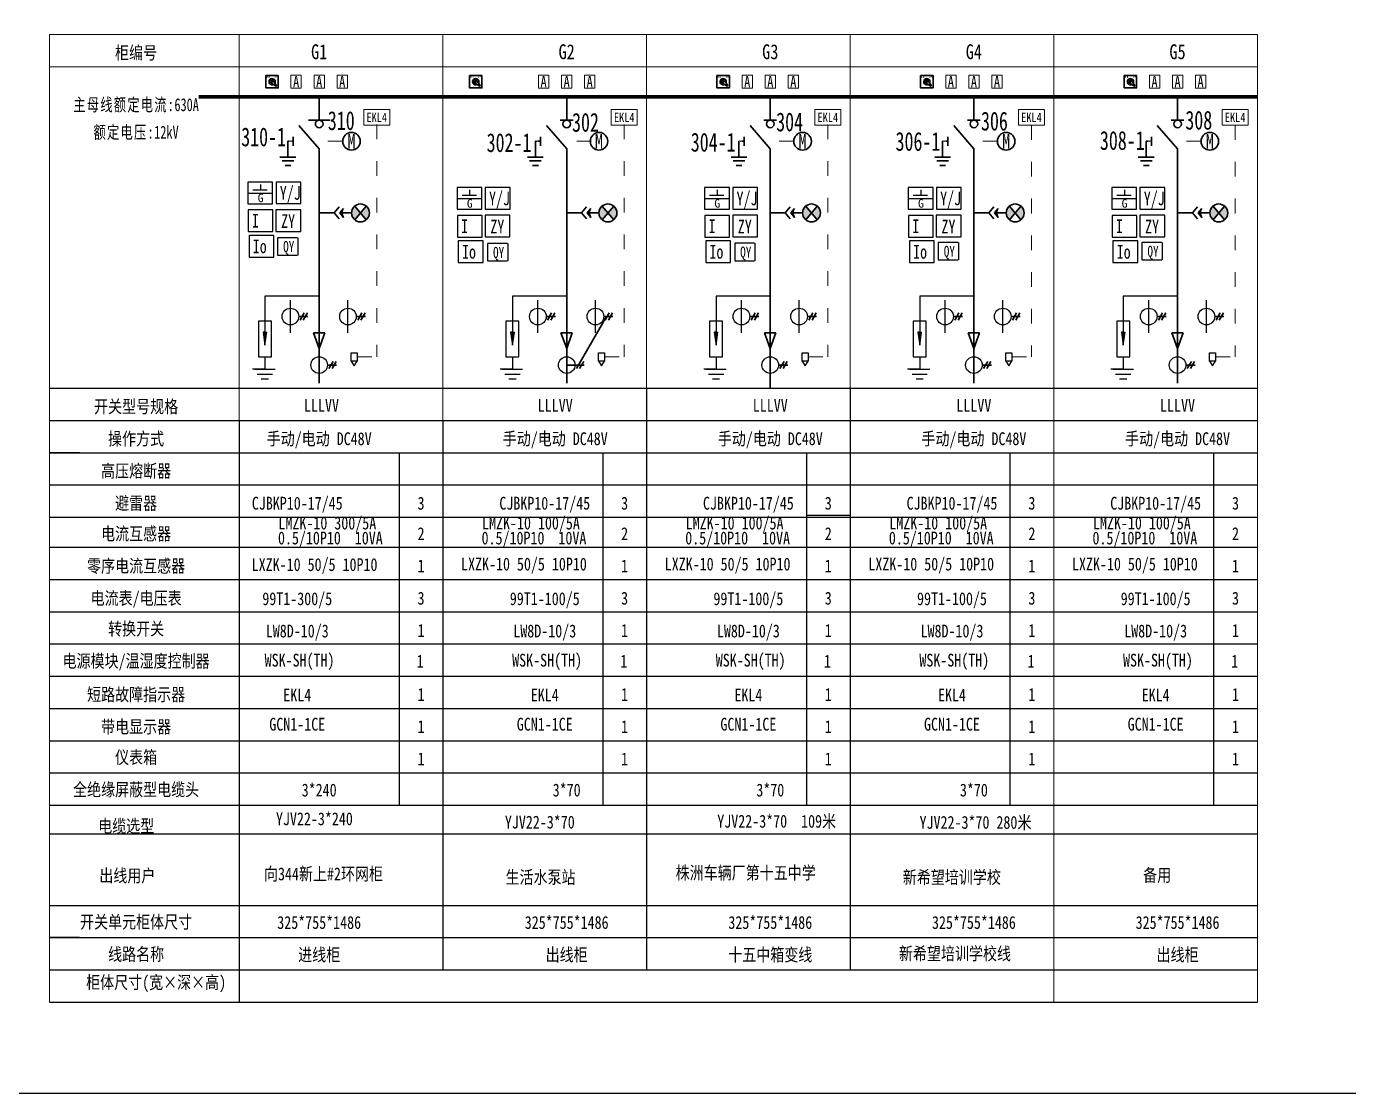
# Model space of a CAD drawing. Extents: x 613 to 1935, y 525 to 1195.
# Drawn here: x 868.9 to 1119.9, y 524.7 to 727.2 of the extents above; entities that cross this region are included whole.
import ezdxf
from ezdxf.enums import TextEntityAlignment as Align

# ---------------------------------------------------------------- set-up
doc = ezdxf.new("R2010")
doc.units = 0
doc.header["$LTSCALE"] = 0.774411
doc.linetypes.add('ACAD_ISO03W100', pattern=[30, 12, -18])
doc.linetypes.add('HIDDEN', pattern=[0.375, 0.25, -0.125])
doc.layers.get('0').update_dxf_attribs({"linetype": 'CONTINUOUS'})
doc.layers.add('1', color=7, linetype='CONTINUOUS')
doc.layers.add('TEXT', color=3, linetype='CONTINUOUS')
for name, color, linetype, lineweight in [('粗实线', 7, 'CONTINUOUS', 30), ('细实线', 5, 'CONTINUOUS', 15), ('细室线', 4, 'CONTINUOUS', 9), ('虚线', 3, 'ACAD_ISO03W100', 15)]:
    doc.layers.add(name, color=color, linetype=linetype, lineweight=lineweight)
doc.styles.add('DXFS', font='', dxfattribs={"width": 0.7})
doc.styles.add('HZ', font='')
doc.styles.add('宋体', font='')
doc.styles.get('DXFS').set_extended_font_data('FangSong_GB2312')
doc.styles.get('HZ').set_extended_font_data('SimSun')
doc.styles.get('宋体').set_extended_font_data('SimSun')

# ---------------------------------------------------------------- blocks, each defined once
blk = doc.blocks.new('转换开关')
at = {"layer": '粗实线', "color": 0, "lineweight": 35}
for p, q in [((811728.1, -21639.8), (811744.9, -21665.3)), ((811715.2, -21652.7), (811740.9, -21669.7))]:
    blk.add_line(p, q, dxfattribs=at)
at = {"layer": '粗实线'}
blk.add_lwpolyline([(811687.3, -21611.9), (811756, -21611.9), (811756, -21680.6), (811687.3, -21680.6)], close=True, dxfattribs=at)
at = {"layer": '粗实线', "color": 0, "lineweight": 35}
blk.add_circle((811721.7, -21646.3), 2.53, dxfattribs=at)
for centre, radius, start, end in [((811721.7, -21646.3), 17.3, 334.48905, 295.40185), ((811721.7, -21646.3), 9.12, 21.78783, 248.01793), ((811743, -21667.6), 2.99, 223.98789, 49.96525)]:
    blk.add_arc(centre, radius, start, end, dxfattribs=at)
at = {"layer": '粗实线', "style": '宋体', "width": 0.8}
for s, p in [('就地', (811699, -21624.7)), ('远方', (811744.3, -21624.7))]:
    blk.add_text(s, height=8.26, dxfattribs=at).set_placement(p, align=Align.CENTER)
blk = doc.blocks.new('接地刀')
at = {"layer": '粗实线', "color": 0}
for p, q in [((15520.7, 53827.3), (15520.7, 53739.4)), ((15476.6, 53739.4), (15564.8, 53739.4)), ((15487.9, 53718.6), (15553.5, 53718.6)), ((15504.4, 53693.8), (15537.2, 53693.8))]:
    blk.add_line(p, q, dxfattribs=at)
at = {"layer": '粗实线', "color": 0, "linetype": 'HIDDEN'}
blk.add_line((15520.7, 53827.3), (15549.2, 53827.3), dxfattribs=at)
at = {"layer": '粗实线'}
blk.add_line((15549.2, 53852.9), (15549.2, 53801.7), dxfattribs=at)
blk = doc.blocks.new('带电显示器')
at = {"layer": '粗实线', "lineweight": -3}
blk.add_hatch(color=256, dxfattribs=at).paths.add_polyline_path([(15819.9, 53429.7), (15829.4, 53454.5), (15808.6, 53429.7), (15829.4, 53404.8)])
at = {"layer": '粗实线'}
h = blk.add_hatch(color=256, dxfattribs=at)
h.paths.add_polyline_path([(15955.4, 53467.6, -0.220516), (15972.9, 53429.7, -0.220516), (15955.4, 53391.7), (15923.2, 53429.7)])
h.paths.add_polyline_path([(15891.1, 53391.7, -0.220516), (15873.5, 53429.7, -0.220516), (15891.1, 53467.6), (15923.2, 53429.7)])
for p, q in [((15694.2, 53429.7), (15776.4, 53429.7)), ((15776.4, 53429.7), (15804.3, 53462.9)), ((15776.4, 53429.7), (15804.3, 53396.4)), ((15808.6, 53429.7), (15829.4, 53454.5)), ((15808.6, 53429.7), (15829.4, 53404.8)), ((15808.6, 53429.7), (15876.2, 53429.7)), ((15955.4, 53391.7), (15891.1, 53467.6)), ((15955.4, 53467.6), (15891.1, 53391.7))]:
    blk.add_line(p, q, dxfattribs=at)
at = {"layer": '粗实线', "lineweight": -3}
for p, q in [((15808.6, 53429.7), (15816.2, 53429.7)), ((15819.9, 53429.7), (15829.4, 53454.5)), ((15819.9, 53429.7), (15829.4, 53404.8))]:
    blk.add_line(p, q, dxfattribs=at)
at = {"layer": '粗实线'}
blk.add_circle((15923.2, 53429.7), 49.7, dxfattribs=at)

msp = doc.modelspace()

# ---------------------------------------------------------------- hatches: boundary and pattern name
at = {"layer": 'TEXT'}
for points in [[(914.17, 666.7), (913.8, 669.14), (914.17, 669.14), (914.53, 669.14)], [(961.14, 666.7), (960.77, 669.14), (961.14, 669.14), (961.51, 669.14)], [(999.79, 666.7), (999.42, 669.14), (999.79, 669.14), (1000.16, 669.14)], [(1038.45, 666.7), (1038.08, 669.14), (1038.45, 669.14), (1038.82, 669.14)], [(1077.1, 666.7), (1076.73, 669.14), (1077.1, 669.14), (1077.47, 669.14)]]:
    msp.add_hatch(color=0, dxfattribs=at).paths.add_polyline_path(points)

# ---------------------------------------------------------------- linework, layer by layer
at = {"color": 0}
for p, q in [((915.63, 697.65), (910.92, 697.65)), ((910.92, 697.65), (910.92, 693.55)), ((915.63, 695.49), (910.92, 695.49)), ((911.87, 696.19), (914.6, 696.19)), ((913.3, 697.22), (913.3, 696.19)), ((915.63, 693.55), (915.63, 697.65)), ((916.27, 697.66), (916.27, 693.56)), ((920.98, 697.66), (916.27, 697.66)), ((920.98, 693.56), (920.98, 697.66)), ((955.35, 696.61), (950.64, 696.61)), ((950.64, 696.61), (950.64, 692.51)), ((953.02, 696.18), (953.02, 695.15)), ((955.35, 692.51), (955.35, 696.61)), ((955.99, 696.62), (955.99, 692.52)), ((960.7, 696.62), (955.99, 696.62)), ((960.7, 692.52), (960.7, 696.62)), ((1002.32, 696.61), (997.61, 696.61)), ((997.61, 696.61), (997.61, 692.51)), ((999.99, 696.18), (999.99, 695.15)), ((1002.32, 692.51), (1002.32, 696.61)), ((1002.96, 696.62), (1002.96, 692.52)), ((1007.67, 696.62), (1002.96, 696.62)), ((1007.67, 692.52), (1007.67, 696.62)), ((1040.98, 696.61), (1036.27, 696.61)), ((1036.27, 696.61), (1036.27, 692.51)), ((1038.64, 696.18), (1038.64, 695.15)), ((1040.98, 692.51), (1040.98, 696.61)), ((1041.62, 696.62), (1041.62, 692.52)), ((1046.33, 696.62), (1041.62, 696.62)), ((1046.33, 692.52), (1046.33, 696.62)), ((1079.63, 696.61), (1074.92, 696.61)), ((1074.92, 696.61), (1074.92, 692.51)), ((1077.3, 696.18), (1077.3, 695.15)), ((1079.63, 692.51), (1079.63, 696.61)), ((1080.27, 696.62), (1080.27, 692.52)), ((1084.98, 696.62), (1080.27, 696.62)), ((1084.98, 692.52), (1084.98, 696.62)), ((910.92, 693.55), (915.63, 693.55)), ((916.27, 693.56), (920.98, 693.56)), ((955.35, 694.45), (950.64, 694.45)), ((951.59, 695.15), (954.31, 695.15)), ((1002.32, 694.45), (997.61, 694.45)), ((998.56, 695.15), (1001.29, 695.15)), ((1040.98, 694.45), (1036.27, 694.45)), ((1037.22, 695.15), (1039.94, 695.15)), ((1079.63, 694.45), (1074.92, 694.45)), ((1075.87, 695.15), (1078.6, 695.15)), ((910.98, 692.38), (910.98, 688.27)), ((915.69, 692.38), (910.98, 692.38)), ((915.69, 688.27), (915.69, 692.38)), ((916.26, 692.41), (916.26, 688.3)), ((920.97, 692.41), (916.26, 692.41)), ((920.97, 688.3), (920.97, 692.41)), ((950.64, 692.51), (955.35, 692.51)), ((950.7, 691.34), (950.7, 687.23)), ((955.41, 691.34), (950.7, 691.34)), ((955.41, 687.23), (955.41, 691.34)), ((955.97, 691.37), (955.97, 687.26)), ((960.68, 691.37), (955.97, 691.37)), ((955.99, 692.52), (960.7, 692.52)), ((960.68, 687.26), (960.68, 691.37)), ((997.61, 692.51), (1002.32, 692.51)), ((997.67, 691.34), (997.67, 687.23)), ((1002.38, 691.34), (997.67, 691.34)), ((1002.38, 687.23), (1002.38, 691.34)), ((1002.95, 691.37), (1002.95, 687.26)), ((1007.66, 691.37), (1002.95, 691.37)), ((1002.96, 692.52), (1007.67, 692.52)), ((1007.66, 687.26), (1007.66, 691.37)), ((1036.27, 692.51), (1040.98, 692.51)), ((1036.32, 691.34), (1036.32, 687.23)), ((1041.03, 691.34), (1036.32, 691.34)), ((1041.03, 687.23), (1041.03, 691.34)), ((1041.6, 691.37), (1041.6, 687.26)), ((1046.31, 691.37), (1041.6, 691.37)), ((1041.62, 692.52), (1046.33, 692.52)), ((1046.31, 687.26), (1046.31, 691.37)), ((1074.92, 692.51), (1079.63, 692.51)), ((1074.98, 691.34), (1074.98, 687.23)), ((1079.69, 691.34), (1074.98, 691.34)), ((1079.69, 687.23), (1079.69, 691.34)), ((1080.26, 691.37), (1080.26, 687.26)), ((1084.97, 691.37), (1080.26, 691.37)), ((1080.27, 692.52), (1084.98, 692.52)), ((1084.97, 687.26), (1084.97, 691.37)), ((910.98, 688.27), (915.69, 688.27)), ((916.26, 688.3), (920.97, 688.3)), ((911.15, 687.52), (911.15, 683.42)), ((915.86, 687.52), (911.15, 687.52)), ((915.86, 683.42), (915.86, 687.52)), ((920.35, 687.08), (916.57, 687.08)), ((920.35, 687.08), (916.57, 687.08)), ((916.57, 687.08), (916.57, 683.79)), ((920.4, 687.08), (920.4, 683.79)), ((920.4, 687.08), (920.4, 683.79)), ((950.7, 687.23), (955.41, 687.23)), ((950.86, 686.49), (950.86, 682.38)), ((955.57, 686.49), (950.86, 686.49)), ((955.57, 682.38), (955.57, 686.49)), ((955.97, 687.26), (960.68, 687.26)), ((960.2, 685.97), (956.42, 685.97)), ((960.2, 685.97), (956.42, 685.97)), ((956.42, 685.97), (956.42, 682.68)), ((960.25, 685.97), (960.25, 682.68)), ((960.25, 685.97), (960.25, 682.68)), ((997.67, 687.23), (1002.38, 687.23)), ((997.84, 686.49), (997.84, 682.38)), ((1002.55, 686.49), (997.84, 686.49)), ((1002.55, 682.38), (1002.55, 686.49)), ((1002.95, 687.26), (1007.66, 687.26)), ((1007.11, 686.04), (1003.33, 686.04)), ((1007.11, 686.04), (1003.33, 686.04)), ((1003.33, 686.04), (1003.33, 682.74)), ((1007.16, 686.04), (1007.16, 682.74)), ((1007.16, 686.04), (1007.16, 682.74)), ((1036.32, 687.23), (1041.03, 687.23)), ((1036.49, 686.49), (1036.49, 682.38)), ((1041.2, 686.49), (1036.49, 686.49)), ((1041.2, 682.38), (1041.2, 686.49)), ((1041.6, 687.26), (1046.31, 687.26)), ((1045.76, 686.17), (1041.98, 686.17)), ((1045.76, 686.17), (1041.98, 686.17)), ((1041.98, 686.17), (1041.98, 682.88)), ((1045.81, 686.17), (1045.81, 682.88)), ((1045.81, 686.17), (1045.81, 682.88)), ((1074.98, 687.23), (1079.69, 687.23)), ((1075.14, 686.49), (1075.14, 682.38)), ((1079.85, 686.49), (1075.14, 686.49)), ((1079.85, 682.38), (1079.85, 686.49)), ((1080.26, 687.26), (1084.97, 687.26)), ((1084.41, 686.17), (1080.64, 686.17)), ((1084.41, 686.17), (1080.64, 686.17)), ((1080.64, 686.17), (1080.64, 682.88)), ((1084.46, 686.17), (1084.46, 682.88)), ((1084.46, 686.17), (1084.46, 682.88)), ((911.15, 683.42), (915.86, 683.42)), ((916.57, 683.79), (920.35, 683.79)), ((916.57, 683.79), (920.35, 683.79)), ((956.42, 682.68), (960.2, 682.68)), ((956.42, 682.68), (960.2, 682.68)), ((1003.33, 682.74), (1007.11, 682.74)), ((1003.33, 682.74), (1007.11, 682.74)), ((1041.98, 682.88), (1045.76, 682.88)), ((1041.98, 682.88), (1045.76, 682.88)), ((1080.64, 682.88), (1084.41, 682.88)), ((1080.64, 682.88), (1084.41, 682.88)), ((950.86, 682.38), (955.57, 682.38)), ((997.84, 682.38), (1002.55, 682.38)), ((1036.49, 682.38), (1041.2, 682.38)), ((1075.14, 682.38), (1079.85, 682.38)), ((912.71, 661.17), (915.62, 661.17)), ((913.47, 660.3), (914.86, 660.3)), ((959.69, 661.17), (962.59, 661.17)), ((960.45, 660.3), (961.83, 660.3)), ((998.34, 661.17), (1001.25, 661.17)), ((999.1, 660.3), (1000.48, 660.3)), ((1037, 661.17), (1039.9, 661.17)), ((1037.76, 660.3), (1039.14, 660.3)), ((1075.65, 661.17), (1078.55, 661.17)), ((1076.41, 660.3), (1077.79, 660.3)), ((873.26, 658.53), (909.3, 658.53)), ((873.26, 658.53), (878.96, 658.53)), ((873.26, 658.53), (947.95, 658.53)), ((878.96, 658.53), (909.3, 658.53)), ((909.3, 658.53), (1063.91, 658.53)), ((986.6, 658.53), (986.6, 548.15)), ((994.92, 658.53), (1063.91, 658.53)), ((1025.26, 658.53), (1102.56, 658.53)), ((1025.26, 658.53), (1025.26, 548.15)), ((873.26, 652.41), (909.3, 652.41)), ((873.26, 652.41), (947.95, 652.41)), ((909.3, 652.41), (909.3, 542.03)), ((947.95, 652.41), (1063.91, 652.41)), ((947.95, 652.41), (947.95, 548.15)), ((994.92, 652.41), (1063.91, 652.41)), ((1025.26, 652.41), (1102.56, 652.41)), ((878.96, 646.29), (873.26, 646.29)), ((873.26, 646.29), (947.95, 646.29)), ((873.26, 646.29), (909.3, 646.29)), ((878.96, 646.29), (909.3, 646.29)), ((939.63, 646.29), (939.63, 579.4)), ((947.95, 646.29), (1025.26, 646.29)), ((978.28, 646.29), (978.28, 579.4)), ((986.6, 646.29), (1063.91, 646.29)), ((1016.94, 646.29), (1016.94, 579.4)), ((1016.94, 646.29), (1102.56, 646.29)), ((1055.59, 646.29), (1055.59, 579.4)), ((1094.24, 646.29), (1094.24, 579.4)), ((873.26, 640.17), (909.3, 640.17)), ((873.26, 640.17), (939.63, 640.17)), ((939.63, 640.17), (947.95, 640.17)), ((947.95, 640.17), (986.6, 640.17)), ((978.28, 640.17), (986.6, 640.17)), ((986.6, 640.17), (1025.26, 640.17)), ((1016.94, 640.17), (1025.26, 640.17)), ((1016.94, 640.17), (1055.59, 640.17)), ((1055.59, 640.17), (1094.24, 640.17)), ((1094.24, 640.17), (1102.56, 640.17)), ((873.26, 634.05), (909.3, 634.05)), ((873.26, 634.05), (939.63, 634.05)), ((939.63, 634.05), (947.95, 634.05)), ((947.95, 634.05), (986.6, 634.05)), ((978.28, 634.05), (986.6, 634.05)), ((986.6, 634.05), (1025.26, 634.05)), ((1016.94, 634.47), (1025.26, 634.47)), ((1016.94, 634.05), (1025.26, 634.05)), ((1016.94, 634.05), (1055.59, 634.05)), ((1055.59, 634.05), (1094.24, 634.05)), ((1094.24, 634.05), (1102.56, 634.05)), ((873.26, 628.35), (909.3, 628.35)), ((873.26, 628.35), (939.63, 628.35)), ((939.63, 628.35), (947.95, 628.35)), ((947.95, 628.35), (986.6, 628.35)), ((978.28, 628.35), (986.6, 628.35)), ((986.6, 628.35), (1025.26, 628.35)), ((1016.94, 628.35), (1025.26, 628.35)), ((1016.94, 628.35), (1055.59, 628.35)), ((1055.59, 628.35), (1094.24, 628.35)), ((1094.24, 628.35), (1102.56, 628.35)), ((873.26, 622.23), (909.3, 622.23)), ((873.26, 622.23), (909.3, 622.23)), ((873.26, 622.23), (939.63, 622.23)), ((873.26, 622.23), (939.63, 622.23)), ((939.63, 622.23), (947.95, 622.23)), ((939.63, 622.23), (947.95, 622.23)), ((947.95, 622.23), (986.6, 622.23)), ((947.95, 622.23), (986.6, 622.23)), ((978.28, 622.23), (986.6, 622.23)), ((978.28, 622.23), (986.6, 622.23)), ((986.6, 622.23), (1025.26, 622.23)), ((986.6, 622.23), (1025.26, 622.23)), ((1016.94, 622.23), (1025.26, 622.23)), ((1016.94, 622.23), (1025.26, 622.23)), ((1016.94, 622.23), (1055.59, 622.23)), ((1016.94, 622.23), (1055.59, 622.23)), ((1055.59, 622.23), (1094.24, 622.23)), ((1055.59, 622.23), (1094.24, 622.23)), ((1094.24, 622.23), (1102.56, 622.23)), ((1094.24, 622.23), (1102.56, 622.23)), ((873.26, 616.11), (939.63, 616.11)), ((873.26, 616.11), (909.3, 616.11)), ((939.63, 616.11), (947.95, 616.11)), ((947.95, 616.11), (986.6, 616.11)), ((978.28, 616.11), (986.6, 616.11)), ((986.6, 616.11), (1025.26, 616.11)), ((1016.94, 616.11), (1025.26, 616.11)), ((1016.94, 616.11), (1055.59, 616.11)), ((1055.59, 616.11), (1094.24, 616.11)), ((1094.24, 616.11), (1102.56, 616.11)), ((873.26, 609.99), (939.63, 609.99)), ((873.26, 609.99), (909.3, 609.99)), ((939.63, 609.99), (947.95, 609.99)), ((947.95, 609.99), (986.6, 609.99)), ((978.28, 609.99), (986.6, 609.99)), ((986.6, 609.99), (1025.26, 609.99)), ((1016.94, 609.99), (1025.26, 609.99)), ((1016.94, 609.99), (1055.59, 609.99)), ((1055.59, 609.99), (1094.24, 609.99)), ((1094.24, 609.99), (1102.56, 609.99)), ((873.26, 603.88), (939.63, 603.88)), ((873.26, 603.88), (939.63, 603.88)), ((873.26, 603.88), (909.3, 603.88)), ((873.26, 603.88), (909.3, 603.88)), ((939.63, 603.88), (947.95, 603.88)), ((939.63, 603.88), (1094.24, 603.88)), ((939.63, 603.88), (1094.24, 603.88)), ((939.63, 603.88), (947.95, 603.88)), ((978.28, 603.88), (986.6, 603.88)), ((978.28, 603.88), (986.6, 603.88)), ((986.6, 603.88), (1025.26, 603.88)), ((986.6, 603.88), (1025.26, 603.88)), ((1016.94, 603.88), (1025.26, 603.88)), ((1016.94, 603.88), (1025.26, 603.88)), ((1016.94, 603.88), (1055.59, 603.88)), ((1016.94, 603.88), (1055.59, 603.88)), ((1055.59, 603.88), (1094.24, 603.88)), ((1055.59, 603.88), (1094.24, 603.88)), ((1094.24, 603.88), (1102.56, 603.88)), ((1094.24, 603.88), (1102.56, 603.88)), ((873.26, 597.76), (939.63, 597.76)), ((873.26, 597.76), (909.3, 597.76)), ((939.63, 597.76), (1094.24, 597.76)), ((939.63, 597.76), (947.95, 597.76)), ((978.28, 597.76), (986.6, 597.76)), ((986.6, 597.76), (1025.26, 597.76)), ((986.6, 597.76), (1055.59, 597.76)), ((1016.94, 597.76), (1025.26, 597.76)), ((1055.59, 597.76), (1094.24, 597.76)), ((1094.24, 597.76), (1102.56, 597.76)), ((873.26, 591.64), (939.63, 591.64)), ((873.26, 591.64), (909.3, 591.64)), ((939.63, 591.64), (947.95, 591.64)), ((939.63, 591.64), (1094.24, 591.64)), ((978.28, 591.64), (986.6, 591.64)), ((986.6, 591.64), (1025.26, 591.64)), ((1016.94, 591.64), (1025.26, 591.64)), ((1016.94, 591.64), (1055.59, 591.64)), ((1055.59, 591.64), (1094.24, 591.64)), ((1094.24, 591.64), (1102.56, 591.64)), ((873.26, 585.52), (909.3, 585.52)), ((873.26, 585.52), (939.63, 585.52)), ((939.63, 585.52), (947.95, 585.52)), ((939.63, 585.52), (1094.24, 585.52)), ((978.28, 585.52), (986.6, 585.52)), ((986.6, 585.52), (1025.26, 585.52)), ((1016.94, 585.52), (1025.26, 585.52)), ((1016.94, 585.52), (1055.59, 585.52)), ((1055.59, 585.52), (1094.24, 585.52)), ((1094.24, 585.52), (1102.56, 585.52)), ((873.26, 554.27), (1102.56, 554.27)), ((878.96, 554.27), (873.26, 554.27)), ((873.26, 554.27), (1102.56, 554.27)), ((873.26, 554.27), (947.95, 554.27)), ((878.96, 554.27), (909.3, 554.27)), ((986.6, 554.27), (1102.56, 554.27)), ((986.6, 554.27), (1102.56, 554.27)), ((873.26, 548.15), (909.3, 548.15)), ((873.26, 548.15), (1102.56, 548.15)), ((873.26, 548.15), (947.95, 548.15)), ((986.6, 548.15), (1102.56, 548.15)), ((986.6, 548.15), (1025.26, 548.15)), ((873.26, 542.03), (909.3, 542.03)), ((873.26, 542.03), (939.63, 542.03)), ((873.26, 542.03), (1102.56, 542.03)), ((986.6, 542.03), (1102.56, 542.03)), ((1025.26, 542.03), (1102.56, 542.03))]:
    msp.add_line(p, q, dxfattribs=at)
at = {"color": 0, "linetype": 'HIDDEN', "ltscale": 0.2}
for p, q in [((924.46, 669.02), (924.46, 675.99)), ((971.44, 669.02), (971.44, 675.99)), ((1010.09, 669.02), (1010.09, 675.99)), ((1048.74, 669.02), (1048.74, 675.99)), ((1087.4, 669.02), (1087.4, 675.99))]:
    msp.add_line(p, q, dxfattribs=at)
at = {"color": 0, "linetype": 'Continuous'}
for p, q in [((914.17, 662.14), (911.82, 662.14)), ((912.23, 662.14), (916.1, 662.14)), ((961.14, 662.14), (958.8, 662.14)), ((959.2, 662.14), (963.08, 662.14)), ((999.79, 662.14), (997.45, 662.14)), ((997.86, 662.14), (1001.73, 662.14)), ((1038.45, 662.14), (1036.11, 662.14)), ((1036.51, 662.14), (1040.38, 662.14)), ((1077.1, 662.14), (1074.76, 662.14)), ((1075.17, 662.14), (1079.04, 662.14))]:
    msp.add_line(p, q, dxfattribs=at)
msp.add_lwpolyline([(612.61, 1195.28), (1376.77, 1195.28), (1376.77, 524.67), (612.61, 524.67)], close=True, dxfattribs=at)
at = {"color": 0}
for points in [[(873.26, 579.4), (1102.56, 579.4)], [(873.26, 573.94), (1102.56, 573.94)], [(873.26, 560.39), (1102.56, 560.39)]]:
    msp.add_lwpolyline(points, dxfattribs=at)
at = {"layer": '1', "color": 0, "ltscale": 1000}
for p, q in [((930.52, 665.24), (931.66, 665.24)), ((930.52, 663.67), (930.52, 665.24)), ((931.66, 665.24), (931.66, 663.67)), ((977.49, 665.24), (978.64, 665.24)), ((977.49, 663.67), (977.49, 665.24)), ((978.64, 665.24), (978.64, 663.67)), ((1016.15, 665.24), (1017.29, 665.24)), ((1016.15, 663.67), (1016.15, 665.24)), ((1017.29, 665.24), (1017.29, 663.67)), ((1054.8, 665.24), (1055.95, 665.24)), ((1054.8, 663.67), (1054.8, 665.24)), ((1055.95, 665.24), (1055.95, 663.67)), ((1093.45, 665.24), (1094.6, 665.24)), ((1093.45, 663.67), (1093.45, 665.24)), ((1094.6, 665.24), (1094.6, 663.67)), ((931.66, 663.67), (930.52, 663.67)), ((930.52, 663.67), (931.09, 662.76)), ((931.09, 662.76), (931.66, 663.67)), ((978.64, 663.67), (977.49, 663.67)), ((977.49, 663.67), (978.06, 662.76)), ((978.06, 662.76), (978.64, 663.67)), ((1017.29, 663.67), (1016.15, 663.67)), ((1016.15, 663.67), (1016.72, 662.76)), ((1016.72, 662.76), (1017.29, 663.67)), ((1055.95, 663.67), (1054.8, 663.67)), ((1054.8, 663.67), (1055.37, 662.76)), ((1055.37, 662.76), (1055.95, 663.67)), ((1094.6, 663.67), (1093.45, 663.67)), ((1093.45, 663.67), (1094.03, 662.76)), ((1094.03, 662.76), (1094.6, 663.67))]:
    msp.add_line(p, q, dxfattribs=at)
at = {"layer": 'TEXT', "color": 0}
for p, q in [((914.17, 675.99), (914.17, 667.92)), ((924.46, 675.99), (914.17, 675.99)), ((961.14, 675.99), (961.14, 667.92)), ((971.44, 675.99), (961.14, 675.99)), ((999.79, 675.99), (999.79, 666.7)), ((1010.09, 675.99), (999.79, 675.99)), ((1038.45, 675.99), (1038.45, 666.7)), ((1048.74, 675.99), (1038.45, 675.99)), ((1077.1, 675.99), (1077.1, 666.7)), ((1087.4, 675.99), (1077.1, 675.99)), ((915.41, 671.26), (912.92, 671.26)), ((912.92, 671.26), (912.92, 664.52)), ((915.41, 664.52), (915.41, 671.26)), ((962.39, 671.26), (959.89, 671.26)), ((959.89, 671.26), (959.89, 664.52)), ((962.39, 664.52), (962.39, 671.26)), ((1001.04, 671.26), (998.55, 671.26)), ((998.55, 671.26), (998.55, 664.52)), ((1001.04, 664.52), (1001.04, 671.26)), ((1039.7, 671.26), (1037.2, 671.26)), ((1037.2, 671.26), (1037.2, 664.52)), ((1039.7, 664.52), (1039.7, 671.26)), ((1078.35, 671.26), (1075.85, 671.26)), ((1075.85, 671.26), (1075.85, 664.52)), ((1078.35, 664.52), (1078.35, 671.26)), ((914.17, 669.14), (913.8, 669.14)), ((913.8, 669.14), (914.17, 666.7)), ((914.17, 669.14), (914.53, 669.14)), ((914.17, 666.7), (914.53, 669.14)), ((961.14, 669.14), (960.77, 669.14)), ((960.77, 669.14), (961.14, 666.7)), ((961.14, 669.14), (961.51, 669.14)), ((961.14, 666.7), (961.51, 669.14)), ((999.79, 669.14), (999.42, 669.14)), ((999.42, 669.14), (999.79, 666.7)), ((999.79, 669.14), (1000.16, 669.14)), ((999.79, 666.7), (1000.16, 669.14)), ((1038.45, 669.14), (1038.08, 669.14)), ((1038.08, 669.14), (1038.45, 666.7)), ((1038.45, 669.14), (1038.82, 669.14)), ((1038.45, 666.7), (1038.82, 669.14)), ((1077.1, 669.14), (1076.73, 669.14)), ((1076.73, 669.14), (1077.1, 666.7)), ((1077.1, 669.14), (1077.47, 669.14)), ((1077.1, 666.7), (1077.47, 669.14)), ((912.92, 664.52), (915.41, 664.52)), ((914.17, 664.52), (914.17, 662.14)), ((959.89, 664.52), (962.39, 664.52)), ((961.14, 664.52), (961.14, 662.14)), ((998.55, 664.52), (1001.04, 664.52)), ((999.79, 664.52), (999.79, 662.14)), ((1037.2, 664.52), (1039.7, 664.52)), ((1038.45, 664.52), (1038.45, 662.14)), ((1075.85, 664.52), (1078.35, 664.52)), ((1077.1, 664.52), (1077.1, 662.14))]:
    msp.add_line(p, q, dxfattribs=at)
at = {"layer": '粗实线', "color": 0}
for p, q in [((924.46, 709.42), (924.46, 713.85)), ((971.44, 709.42), (971.44, 713.85)), ((971.44, 709.42), (971.44, 713.85)), ((1010.09, 709.42), (1010.09, 713.85)), ((1010.09, 709.42), (1010.09, 713.85)), ((1048.74, 709.42), (1048.74, 713.85)), ((1048.74, 709.42), (1048.74, 713.85)), ((1087.4, 709.42), (1087.4, 713.85)), ((1087.4, 709.42), (1087.4, 713.85)), ((924.46, 703.99), (920.62, 708.38)), ((922.41, 709.42), (926.51, 709.42)), ((971.44, 703.99), (967.6, 708.38)), ((970.23, 709.42), (972.65, 709.42)), ((1010.09, 703.99), (1006.25, 708.38)), ((1008.88, 709.42), (1011.3, 709.42)), ((1048.74, 703.99), (1044.91, 708.38)), ((1047.53, 709.42), (1049.96, 709.42)), ((1087.4, 703.99), (1083.56, 708.38)), ((1086.19, 709.42), (1088.61, 709.42)), ((924.46, 659.46), (924.46, 703.99)), ((971.44, 659.46), (971.44, 703.99)), ((1010.09, 658.53), (1010.09, 703.99)), ((1048.74, 659.46), (1048.74, 703.99)), ((1087.4, 659.46), (1087.4, 703.99)), ((923.39, 669.02), (925.54, 669.02)), ((924.46, 666.05), (923.39, 669.02)), ((924.46, 666.05), (925.54, 669.02)), ((971.44, 666.05), (970.36, 669.02)), ((970.36, 669.02), (972.51, 669.02)), ((971.44, 666.05), (972.51, 669.02)), ((1010.09, 666.05), (1009.01, 669.02)), ((1009.01, 669.02), (1011.17, 669.02)), ((1010.09, 666.05), (1011.17, 669.02)), ((1048.74, 666.05), (1047.67, 669.02)), ((1047.67, 669.02), (1049.82, 669.02)), ((1048.74, 666.05), (1049.82, 669.02)), ((1087.4, 666.05), (1086.32, 669.02)), ((1086.32, 669.02), (1088.48, 669.02)), ((1087.4, 666.05), (1088.48, 669.02))]:
    msp.add_line(p, q, dxfattribs=at)
at = {"layer": '粗实线', "color": 0, "lineweight": -3}
for p, q in [((918.99, 669.02), (918.99, 675.27)), ((929.93, 669.02), (929.93, 675.27)), ((965.97, 669.02), (965.97, 675.27)), ((976.91, 669.02), (976.91, 675.27)), ((1004.62, 669.02), (1004.62, 675.27)), ((1015.56, 669.02), (1015.56, 675.27)), ((1043.27, 669.02), (1043.27, 675.27)), ((1054.22, 669.02), (1054.22, 675.27)), ((1081.93, 669.02), (1081.93, 675.27)), ((1092.87, 669.02), (1092.87, 675.27)), ((924.46, 659.8), (924.46, 666.05)), ((971.44, 659.8), (971.44, 666.05)), ((1010.09, 659.8), (1010.09, 666.05)), ((1048.74, 659.8), (1048.74, 666.05)), ((1087.4, 659.8), (1087.4, 666.05))]:
    msp.add_line(p, q, dxfattribs=at)
at = {"layer": '粗实线', "color": 0, "linetype": 'ByBlock', "ltscale": 0.2}
for p, q in [((921.62, 672.82), (920.84, 671.47)), ((922.22, 672.82), (921.44, 671.47)), ((932.56, 672.82), (931.78, 671.47)), ((933.17, 672.82), (932.39, 671.47)), ((968.59, 672.82), (967.81, 671.47)), ((969.2, 672.82), (968.42, 671.47)), ((979.53, 672.82), (978.75, 671.47)), ((980.14, 672.82), (979.36, 671.47)), ((1007.24, 672.82), (1006.46, 671.47)), ((1007.85, 672.82), (1007.07, 671.47)), ((1018.19, 672.82), (1017.41, 671.47)), ((1018.79, 672.82), (1018.01, 671.47)), ((1045.9, 672.82), (1045.12, 671.47)), ((1046.51, 672.82), (1045.73, 671.47)), ((1056.84, 672.82), (1056.06, 671.47)), ((1057.45, 672.82), (1056.67, 671.47)), ((1084.55, 672.82), (1083.77, 671.47)), ((1085.16, 672.82), (1084.38, 671.47)), ((1095.49, 672.82), (1094.71, 671.47)), ((1096.1, 672.82), (1095.32, 671.47)), ((920.57, 672.14), (922.31, 672.14)), ((931.51, 672.14), (933.25, 672.14)), ((967.54, 672.14), (969.29, 672.14)), ((979, 672.14), (973.28, 662.25)), ((978.49, 672.14), (980.23, 672.14)), ((1006.2, 672.14), (1007.94, 672.14)), ((1017.14, 672.14), (1018.88, 672.14)), ((1044.85, 672.14), (1046.59, 672.14)), ((1055.79, 672.14), (1057.54, 672.14)), ((1083.51, 672.14), (1085.25, 672.14)), ((1094.45, 672.14), (1096.19, 672.14)), ((926.04, 662.93), (927.78, 662.93)), ((927.09, 663.6), (926.31, 662.25)), ((927.7, 663.6), (926.91, 662.25)), ((971.44, 662.93), (974.76, 662.93)), ((974.67, 663.6), (973.89, 662.25)), ((1011.67, 662.93), (1013.41, 662.93)), ((1012.72, 663.6), (1011.93, 662.25)), ((1013.32, 663.6), (1012.54, 662.25)), ((1050.32, 662.93), (1052.06, 662.93)), ((1051.37, 663.6), (1050.59, 662.25)), ((1051.98, 663.6), (1051.2, 662.25)), ((1088.98, 662.93), (1090.72, 662.93)), ((1090.02, 663.6), (1089.24, 662.25)), ((1090.63, 663.6), (1089.85, 662.25))]:
    msp.add_line(p, q, dxfattribs=at)
at = {"layer": '粗实线', "color": 0, "const_width": 0.678}
for points in [[(901.57, 713.85), (947.95, 713.85)], [(947.95, 713.85), (1010.09, 713.85)], [(986.6, 713.85), (1063.91, 713.85)]]:
    msp.add_lwpolyline(points, dxfattribs=at)
at = {"layer": '粗实线', "color": 0}
msp.add_lwpolyline([(1025.26, 713.85, 0.678, 0.678, 0), (1102.56, 713.85, 0.678, 0.678, 0)], format="xyseb", dxfattribs=at)
for centre, radius in [((924.46, 708.69), 0.727), ((971.44, 708.69), 0.727), ((1010.09, 708.69), 0.727), ((1048.74, 708.69), 0.727), ((1087.4, 708.69), 0.727), ((930.59, 705.4), 1.67), ((977.57, 705.4), 1.67), ((1016.22, 705.4), 1.67), ((1054.87, 705.4), 1.67), ((1093.53, 705.4), 1.67)]:
    msp.add_circle(centre, radius, dxfattribs=at)
at = {"layer": '粗实线', "color": 0, "lineweight": -3}
for centre in [(918.99, 672.14), (929.93, 672.14), (965.97, 672.14), (976.91, 672.14), (1004.62, 672.14), (1015.56, 672.14), (1043.27, 672.14), (1054.22, 672.14), (1081.93, 672.14), (1092.87, 672.14), (924.46, 662.93), (971.44, 662.93), (1010.09, 662.93), (1048.74, 662.93), (1087.4, 662.93)]:
    msp.add_circle(centre, 1.58, dxfattribs=at)
at = {"layer": '细实线', "color": 0}
for p, q in [((873.26, 725.66), (909.3, 725.66)), ((873.26, 725.66), (878.96, 725.66)), ((873.26, 725.66), (873.26, 542.03)), ((878.96, 725.66), (909.3, 725.66)), ((909.3, 725.66), (947.95, 725.66)), ((909.3, 725.66), (909.3, 548.15)), ((909.3, 725.66), (909.3, 658.53)), ((947.95, 725.66), (1063.91, 725.66)), ((947.95, 725.66), (947.95, 640.17)), ((986.6, 725.66), (986.6, 548.15)), ((986.6, 725.66), (986.6, 658.53)), ((994.92, 725.66), (1063.91, 725.66)), ((994.92, 725.66), (1063.91, 725.66)), ((1025.26, 725.66), (1063.91, 725.66)), ((1025.26, 725.66), (1025.26, 652.41)), ((1025.26, 725.66), (1025.26, 548.15)), ((1025.26, 725.66), (1102.56, 725.66)), ((1025.26, 725.66), (1025.26, 652.41)), ((1063.91, 725.66), (1063.91, 566.75)), ((1063.91, 725.66), (1063.91, 566.75)), ((1063.91, 725.66), (1063.91, 542.03)), ((1102.56, 725.66), (1102.56, 566.75)), ((1102.56, 725.66), (1102.56, 566.75)), ((1102.56, 725.66), (1102.56, 542.03)), ((873.26, 719.54), (909.3, 719.54)), ((873.26, 719.54), (878.96, 719.54)), ((873.26, 719.54), (947.95, 719.54)), ((878.96, 719.54), (909.3, 719.54)), ((947.95, 719.54), (1063.91, 719.54)), ((986.6, 719.54), (1063.91, 719.54)), ((1025.26, 719.54), (1102.56, 719.54))]:
    msp.add_line(p, q, dxfattribs=at)
for points in [[(919.11, 717.93), (921.07, 717.93), (921.07, 715.46), (919.11, 715.46)], [(923.48, 717.93), (925.44, 717.93), (925.44, 715.46), (923.48, 715.46)], [(927.85, 717.93), (929.81, 717.93), (929.81, 715.46), (927.85, 715.46)], [(966.08, 717.93), (968.04, 717.93), (968.04, 715.46), (966.08, 715.46)], [(970.46, 717.93), (972.42, 717.93), (972.42, 715.46), (970.46, 715.46)], [(974.83, 717.93), (976.79, 717.93), (976.79, 715.46), (974.83, 715.46)], [(1004.74, 717.93), (1006.7, 717.93), (1006.7, 715.46), (1004.74, 715.46)], [(1009.11, 717.93), (1011.07, 717.93), (1011.07, 715.46), (1009.11, 715.46)], [(1013.48, 717.93), (1015.44, 717.93), (1015.44, 715.46), (1013.48, 715.46)], [(1043.39, 717.93), (1045.35, 717.93), (1045.35, 715.46), (1043.39, 715.46)], [(1047.76, 717.93), (1049.72, 717.93), (1049.72, 715.46), (1047.76, 715.46)], [(1052.14, 717.93), (1054.1, 717.93), (1054.1, 715.46), (1052.14, 715.46)], [(1082.05, 717.93), (1084.01, 717.93), (1084.01, 715.46), (1082.05, 715.46)], [(1086.42, 717.93), (1088.38, 717.93), (1088.38, 715.46), (1086.42, 715.46)], [(1090.79, 717.93), (1092.75, 717.93), (1092.75, 715.46), (1090.79, 715.46)]]:
    msp.add_lwpolyline(points, close=True, dxfattribs=at)
at = {"layer": '细室线', "color": 0}
for points in [[(932.91, 711.42), (937.87, 711.42), (937.87, 708.45), (932.91, 708.45)], [(979.89, 711.42), (984.85, 711.42), (984.85, 708.45), (979.89, 708.45)], [(1018.54, 711.42), (1023.5, 711.42), (1023.5, 708.45), (1018.54, 708.45)], [(1057.2, 711.42), (1062.15, 711.42), (1062.15, 708.45), (1057.2, 708.45)], [(1095.85, 711.42), (1100.81, 711.42), (1100.81, 708.45), (1095.85, 708.45)]]:
    msp.add_lwpolyline(points, close=True, dxfattribs=at)
at = {"layer": '虚线', "color": 0, "linetype": 'ACAD_ISO03W100', "ltscale": 0.3}
for p, q in [((935.39, 708.6), (935.39, 664.46)), ((982.37, 708.6), (982.37, 664.46)), ((1021.02, 708.6), (1021.02, 664.46)), ((1059.67, 708.45), (1059.67, 664.46)), ((1098.33, 708.45), (1098.33, 664.46)), ((928.92, 705.4), (923.23, 705.4)), ((976.14, 705.4), (970.2, 705.4)), ((1014.55, 705.4), (1008.86, 705.4)), ((1053.21, 705.4), (1047.51, 705.4)), ((1091.86, 705.4), (1086.17, 705.4)), ((931.66, 664.46), (935.39, 664.46)), ((978.64, 664.46), (982.37, 664.46)), ((1017.29, 664.46), (1021.02, 664.46)), ((1055.95, 664.46), (1059.67, 664.46)), ((1094.6, 664.46), (1098.33, 664.46))]:
    msp.add_line(p, q, dxfattribs=at)

# ---------------------------------------------------------------- block references
at = {"color": 0, "linetype": 'ByBlock', "xscale": 0.03419636210116749, "yscale": 0.03419636210116749, "zscale": 0.03419636210120443}
for p in [(-26842.4, 1456.92), (-26803.75, 1456.92), (-26756.78, 1456.92), (-26718.12, 1456.92), (-26679.47, 1456.92)]:
    msp.add_blockref('转换开关', p, dxfattribs=at)
at = {"layer": '粗实线', "color": 0, "xscale": 0.03419636210116749, "yscale": 0.03419636210116749, "zscale": 0.03419636210120443}
for name, p in [('接地刀', (387.78, -1135.3)), ('接地刀', (434.75, -1135.3)), ('接地刀', (473.4, -1135.3)), ('接地刀', (512.06, -1135.3)), ('接地刀', (550.71, -1135.3)), ('带电显示器', (387.78, -1135.3)), ('带电显示器', (434.75, -1135.3)), ('带电显示器', (473.4, -1135.3)), ('带电显示器', (512.06, -1135.3)), ('带电显示器', (550.71, -1135.3))]:
    msp.add_blockref(name, p, dxfattribs=at)

# ---------------------------------------------------------------- texts
at = {"color": 0, "style": 'HZ'}
for s, height, width, p in [('柜编号', 2.437, 0.8, (889.71, 720.98)), ('G1', 2.825, 0.8, (924.46, 720.98)), ('G2', 2.825, 0.8, (971.44, 720.98)), ('G3', 2.825, 0.8, (1010.09, 720.98)), ('G4', 2.825, 0.8, (1048.74, 720.98)), ('G5', 2.825, 0.8, (1087.4, 720.98)), ('G5', 2.825, 0.8, (1087.4, 720.98)), ('A', 2.16, 0.8, (920.09, 715.64)), ('A', 2.16, 0.8, (924.46, 715.64)), ('A', 2.16, 0.8, (928.83, 715.64)), ('A', 2.16, 0.8, (967.06, 715.64)), ('A', 2.16, 0.8, (971.44, 715.64)), ('A', 2.16, 0.8, (975.81, 715.64)), ('A', 2.16, 0.8, (1005.72, 715.64)), ('A', 2.16, 0.8, (1010.09, 715.64)), ('A', 2.16, 0.8, (1014.46, 715.64)), ('A', 2.16, 0.8, (1044.37, 715.64)), ('A', 2.16, 0.8, (1048.74, 715.64)), ('A', 2.16, 0.8, (1053.12, 715.64)), ('A', 2.16, 0.8, (1083.03, 715.64)), ('A', 2.16, 0.8, (1087.4, 715.64)), ('A', 2.16, 0.8, (1091.77, 715.64)), ('310', 3.572, 0.7, (928.65, 707.54)), ('302', 3.572, 0.7, (975.01, 707.21)), ('304', 3.572, 0.7, (1013.76, 707.29)), ('306', 3.572, 0.7, (1052.64, 707.44)), ('308', 3.572, 0.7, (1091.43, 707.62)), ('310-1', 3.572, 0.7, (913.91, 704.45)), ('302-1', 3.572, 0.7, (960.5, 703.36)), ('304-1', 3.572, 0.7, (999.25, 703.44)), ('306-1', 3.572, 0.7, (1038.12, 703.59)), ('308-1', 3.572, 0.7, (1076.91, 703.77)), ('开关型号规格', 2.437, 0.8, (889.71, 653.84)), ('LLLVV', 2.437, 0.8, (924.9, 654.06)), ('LLLVV', 2.437, 0.8, (969.27, 654.06)), ('LLLVV', 2.437, 0.8, (1010.09, 654.06)), ('LLLVV', 2.437, 0.8, (1048.74, 654.06)), ('LLLVV', 2.437, 0.8, (1087.4, 654.06)), ('操作方式', 2.437, 0.8, (889.71, 647.73)), ('手动/电动 DC48V', 2.4367, 0.8, (924.46, 647.73)), ('手动/电动 DC48V', 2.4367, 0.8, (969.27, 647.73)), ('手动/电动 DC48V', 2.4367, 0.8, (1010.09, 647.73)), ('手动/电动 DC48V', 2.4367, 0.8, (1048.74, 647.73)), ('手动/电动 DC48V', 2.4367, 0.8, (1087.4, 647.73)), ('高压熔断器', 2.437, 0.8, (889.71, 641.61)), ('避雷器', 2.437, 0.8, (889.71, 635.49)), ('CJBKP10-17/45', 2.4367, 0.8, (920.3, 635.49)), ('3', 2.44, 0.8, (943.79, 635.49)), ('CJBKP10-17/45', 2.4367, 0.8, (967.28, 635.49)), ('3', 2.44, 0.8, (982.44, 635.49)), ('CJBKP10-17/45', 2.4367, 0.8, (1005.93, 635.49)), ('3', 2.44, 0.8, (1021.1, 635.49)), ('CJBKP10-17/45', 2.4367, 0.8, (1044.58, 635.49)), ('3', 2.44, 0.8, (1059.75, 635.49)), ('CJBKP10-17/45', 2.4367, 0.8, (1083.24, 635.49)), ('3', 2.44, 0.8, (1098.4, 635.49)), ('电流互感器', 2.437, 0.8, (889.71, 629.7)), ('LMZK-10 300/5A', 2.4367, 0.8, (926.01, 631.73)), ('LMZK-10 100/5A', 2.4367, 0.8, (964.66, 631.73)), ('LMZK-10 100/5A', 2.4367, 0.8, (1003.32, 631.73)), ('LMZK-10 100/5A', 2.4367, 0.8, (1041.97, 631.73)), ('LMZK-10 100/5A', 2.4367, 0.8, (1080.63, 631.73)), (' 0.5/10P10  10VA', 2.4367, 0.8, (925.92, 628.89)), ('2', 2.44, 0.8, (943.79, 629.7)), (' 0.5/10P10  10VA', 2.4367, 0.8, (964.57, 628.89)), ('2', 2.44, 0.8, (982.44, 629.7)), (' 0.5/10P10  10VA', 2.4367, 0.8, (1003.23, 628.89)), ('2', 2.44, 0.8, (1021.1, 629.7)), (' 0.5/10P10  10VA', 2.4367, 0.8, (1041.88, 628.89)), ('2', 2.44, 0.8, (1059.75, 629.7)), (' 0.5/10P10  10VA', 2.4367, 0.8, (1080.53, 628.89)), ('2', 2.44, 0.8, (1098.4, 629.7)), ('零序电流互感器', 2.437, 0.8, (889.71, 623.58)), ('LXZK-10 50/5 10P10', 2.4367, 0.8, (923.59, 623.84)), ('1', 2.44, 0.8, (943.79, 623.58)), ('LXZK-10 50/5 10P10', 2.4367, 0.8, (963.33, 623.94)), ('1', 2.44, 0.8, (982.44, 623.58)), ('LXZK-10 50/5 10P10', 2.4367, 0.8, (1001.99, 623.94)), ('1', 2.44, 0.8, (1021.1, 623.58)), ('LXZK-10 50/5 10P10', 2.4367, 0.8, (1040.64, 623.94)), ('1', 2.44, 0.8, (1059.75, 623.58)), ('LXZK-10 50/5 10P10', 2.4367, 0.8, (1079.3, 623.94)), ('1', 2.44, 0.8, (1098.4, 623.58)), ('电流表/电压表', 2.437, 0.8, (889.71, 617.46)), ('99T1-300/5', 2.437, 0.8, (920.3, 617.36)), ('99T1-100/5', 2.437, 0.8, (967.28, 617.36)), ('99T1-100/5', 2.437, 0.8, (1005.93, 617.36)), ('99T1-100/5', 2.437, 0.8, (1044.58, 617.36)), ('99T1-100/5', 2.437, 0.8, (1083.24, 617.36)), ('3', 2.44, 0.8, (943.79, 617.46)), ('3', 2.44, 0.8, (982.44, 617.46)), ('3', 2.44, 0.8, (1021.1, 617.46)), ('3', 2.44, 0.8, (1059.75, 617.46)), ('3', 2.44, 0.8, (1098.4, 617.46)), ('转换开关', 2.437, 0.8, (889.71, 611.66)), ('LW8D-10/3', 2.437, 0.8, (920.3, 611.24)), ('1', 2.44, 0.8, (943.79, 611.34)), ('LW8D-10/3', 2.437, 0.8, (967.28, 611.24)), ('1', 2.44, 0.8, (982.44, 611.34)), ('LW8D-10/3', 2.437, 0.8, (1005.93, 611.24)), ('1', 2.44, 0.8, (1021.1, 611.34)), ('LW8D-10/3', 2.437, 0.8, (1044.58, 611.24)), ('1', 2.44, 0.8, (1059.75, 611.34)), ('LW8D-10/3', 2.437, 0.8, (1083.24, 611.24)), ('1', 2.44, 0.8, (1098.4, 611.34)), ('电源模块/温湿度控制器', 2.4367, 0.8, (889.71, 605.54)), ('WSK-SH(TH)', 2.437, 0.8, (920.74, 605.7)), ('1', 2.44, 0.8, (943.62, 605.5)), ('WSK-SH(TH)', 2.437, 0.8, (967.72, 605.7)), ('1', 2.44, 0.8, (982.28, 605.5)), ('WSK-SH(TH)', 2.437, 0.8, (1006.37, 605.7)), ('1', 2.44, 0.8, (1020.93, 605.5)), ('WSK-SH(TH)', 2.437, 0.8, (1045.02, 605.7)), ('1', 2.44, 0.8, (1059.58, 605.5)), ('WSK-SH(TH)', 2.437, 0.8, (1083.68, 605.7)), ('1', 2.44, 0.8, (1098.24, 605.5)), ('短路故障指示器', 2.437, 0.8, (889.71, 599.19)), ('EKL4', 2.437, 0.8, (920.3, 599.09)), ('1', 2.44, 0.8, (943.79, 599.19)), ('EKL4', 2.437, 0.8, (967.28, 599.09)), ('1', 2.44, 0.8, (982.44, 599.19)), ('EKL4', 2.437, 0.8, (1005.93, 599.09)), ('1', 2.44, 0.8, (1021.1, 599.19)), ('EKL4', 2.437, 0.8, (1044.58, 599.09)), ('1', 2.44, 0.8, (1059.75, 599.19)), ('EKL4', 2.437, 0.8, (1083.24, 599.09)), ('1', 2.44, 0.8, (1098.4, 599.19)), ('带电显示器', 2.437, 0.8, (889.71, 593.07)), ('GCN1-1CE', 2.437, 0.8, (920.3, 593.55)), ('1', 2.44, 0.8, (943.79, 593.07)), ('GCN1-1CE', 2.437, 0.8, (967.28, 593.55)), ('1', 2.44, 0.8, (982.44, 593.07)), ('GCN1-1CE', 2.437, 0.8, (1005.93, 593.55)), ('1', 2.44, 0.8, (1021.1, 593.07)), ('GCN1-1CE', 2.437, 0.8, (1044.58, 593.55)), ('1', 2.44, 0.8, (1059.75, 593.07)), ('GCN1-1CE', 2.437, 0.8, (1083.24, 593.55)), ('1', 2.44, 0.8, (1098.4, 593.07)), ('仪表箱', 2.437, 0.8, (889.71, 587.27)), ('1', 2.44, 0.8, (943.79, 586.96)), ('1', 2.44, 0.8, (982.44, 586.96)), ('1', 2.44, 0.8, (1021.1, 586.96)), ('1', 2.44, 0.8, (1059.75, 586.96)), ('1', 2.44, 0.8, (1098.4, 586.96)), ('全绝缘屏蔽型电缆头', 2.437, 0.8, (889.71, 581.15)), ('3*240', 2.437, 0.8, (924.46, 581.05)), ('3*70', 2.437, 0.8, (971.44, 581.05)), ('3*70', 2.437, 0.8, (1010.09, 581.05)), ('3*70', 2.437, 0.8, (1048.74, 581.05)), ('开关单元柜体尺寸', 2.437, 0.8, (889.71, 556.02)), ('325*755*1486', 2.4367, 0.8, (924.46, 555.92)), ('325*755*1486', 2.4367, 0.8, (971.44, 555.92)), ('325*755*1486', 2.4367, 0.8, (1010.09, 555.92)), ('325*755*1486', 2.4367, 0.8, (1048.74, 555.92)), ('325*755*1486', 2.4367, 0.8, (1087.4, 555.92)), ('线路名称', 2.437, 0.8, (889.71, 549.9)), ('进线柜', 2.437, 0.8, (924.46, 549.8)), ('出线柜', 2.437, 0.8, (971.44, 549.8)), ('十五中箱变线', 2.437, 0.8, (1010.09, 549.8)), ('出线柜', 2.437, 0.8, (1087.4, 549.8)), ('柜体尺寸(宽×深×高)', 2.4367, 0.8, (893.51, 544.56))]:
    msp.add_text(s, height=height, dxfattribs=dict(at, width=width)).set_placement(p, align=Align.CENTER)
for s, height, width, p in [('EKL4', 1.789, 0.8, (933.44, 709.03)), ('EKL4', 1.789, 0.8, (980.42, 709.03)), ('EKL4', 1.789, 0.8, (1019.07, 709.03)), ('EKL4', 1.789, 0.8, (1057.72, 709.03)), ('EKL4', 1.789, 0.8, (1096.38, 709.03)), ('Y/J', 2.593, 0.75, (916.99, 694.3)), ('Y/J', 2.593, 0.75, (956.7, 693.26)), ('Y/J', 2.593, 0.75, (1003.68, 693.26)), ('Y/J', 2.593, 0.75, (1042.33, 693.26)), ('Y/J', 2.593, 0.75, (1080.99, 693.26)), ('I', 2.59, 0.75, (911.69, 689.02)), ('ZY', 2.593, 0.75, (917.24, 688.96)), ('I', 2.59, 0.75, (951.41, 687.98)), ('ZY', 2.593, 0.75, (956.96, 687.92)), ('I', 2.59, 0.75, (998.38, 687.98)), ('ZY', 2.593, 0.75, (1003.93, 687.92)), ('I', 2.59, 0.75, (1037.04, 687.98)), ('ZY', 2.593, 0.75, (1042.59, 687.92)), ('I', 2.59, 0.75, (1075.69, 687.98)), ('ZY', 2.593, 0.75, (1081.24, 687.92)), ('Io', 2.593, 0.75, (911.86, 684.16)), ('QY', 2.079, 0.75, (917.62, 684.39)), ('QY', 2.079, 0.75, (917.62, 684.39)), ('Io', 2.593, 0.75, (951.58, 683.12)), ('QY', 2.079, 0.75, (957.46, 683.27)), ('QY', 2.079, 0.75, (957.46, 683.27)), ('Io', 2.593, 0.75, (998.55, 683.12)), ('QY', 2.079, 0.75, (1004.37, 683.34)), ('QY', 2.079, 0.75, (1004.37, 683.34)), ('Io', 2.593, 0.75, (1037.21, 683.12)), ('QY', 2.079, 0.75, (1043.02, 683.47)), ('QY', 2.079, 0.75, (1043.02, 683.47)), ('Io', 2.593, 0.75, (1075.86, 683.12)), ('QY', 2.079, 0.75, (1081.68, 683.47)), ('QY', 2.079, 0.75, (1081.68, 683.47)), ('YJV22-3*240', 2.4367, 0.8, (916.26, 575.6)), ('YJV22-3*70', 2.437, 0.8, (959.71, 574.97)), ('YJV22-3*70  109米', 2.4367, 0.8, (1000.03, 575.13)), ('YJV22-3*70 280米', 2.4367, 0.8, (1038.43, 574.92)), ('电缆选型', 2.437, 0.8, (882.52, 574.22)), ('出线用户', 2.437, 0.8, (882.73, 564.82)), ('向344新上#2环网柜', 2.4367, 0.8, (913.99, 565.14)), ('生活水泵站', 2.437, 0.8, (959.83, 564.51)), ('株洲车辆厂第十五中学', 2.437, 0.8, (992.13, 565.35)), ('新希望培训学校', 2.437, 0.8, (1035.25, 564.51)), ('备用', 2.437, 0.8, (1080.86, 564.9)), ('新希望培训学校线', 2.437, 0.8, (1034.51, 550.02))]:
    msp.add_text(s, height=height, dxfattribs=dict(at, width=width)).set_placement(p)
for p in [(912.79, 693.84), (952.5, 692.8), (999.48, 692.8), (1038.13, 692.8), (1076.78, 692.8)]:
    msp.add_text('G', height=1.62, dxfattribs=at).set_placement(p)
at = {"color": 0, "char_height": 2.4367, "attachment_point": 5, "style": 'DXFS'}
for s, insert in [('{\\T1.1;主母线额定电流:}630A', (889.71, 712.2)), ('{\\T1.1;额定电压:}12kV', (889.71, 706.99))]:
    msp.add_mtext(s, dxfattribs=dict(at, insert=insert))
at = {"layer": '粗实线', "color": 0, "style": 'HZ', "width": 0.8}
for p in [(930.59, 704.01), (977.57, 704.01), (1016.22, 704.01), (1054.87, 704.01), (1093.53, 704.01)]:
    msp.add_text('M', height=2.8, dxfattribs=at).set_placement(p, align=Align.CENTER)

doc.saveas('drawing.dxf')
